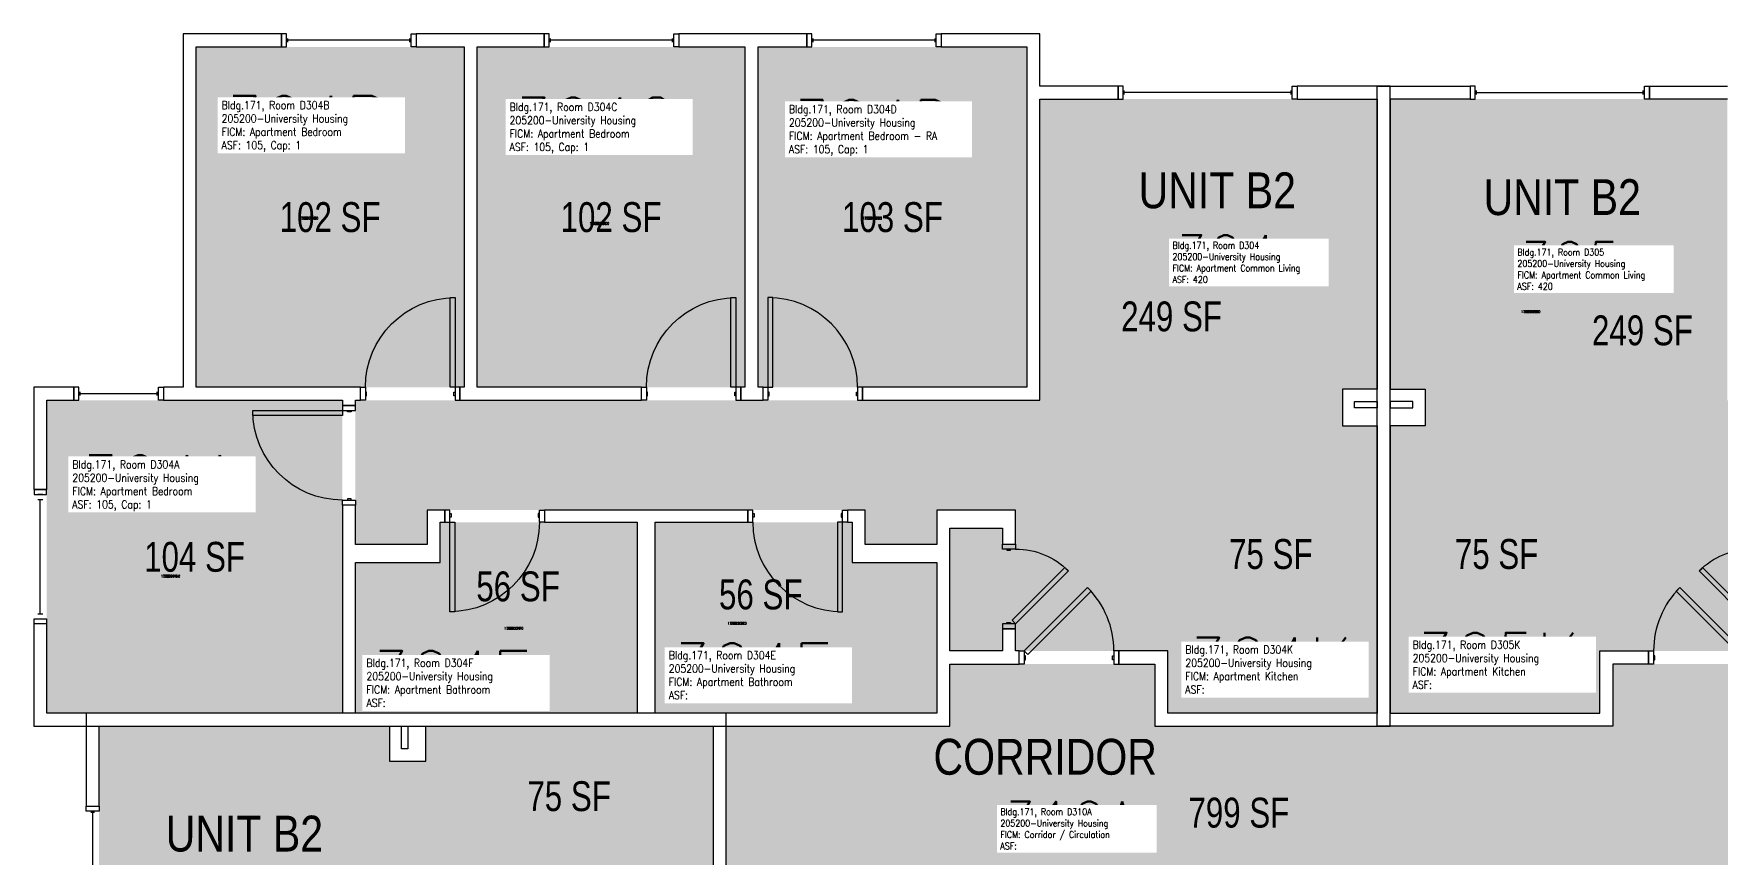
# Model space of a CAD drawing. Header units: inches. Extents: x -102 to 1651, y 245 to 1632.
# Drawn here: x -102 to 576, y 1301 to 1632 of the extents above; entities that cross this region are included whole.
import ezdxf
from ezdxf.enums import TextEntityAlignment as Align

# ---------------------------------------------------------------- set-up
doc = ezdxf.new("R2010")
doc.units = ezdxf.units.IN
doc.header["$LTSCALE"] = 48
doc.header["$MEASUREMENT"] = 0
for name, color, linetype in [('A-AREA-IDEN', 1, 'Continuous'), ('A-DOOR', 2, 'Continuous'), ('A-GLAZ', 1, 'Continuous'), ('A-IDEN-RNUM', 7, 'Continuous'), ('A-IDEN-SNUM', 4, 'Continuous'), ('A-IDEN-VNUM', 4, 'Continuous'), ('A-WALL', 5, 'Continuous'), ('AREA-TEXT', 3, 'Continuous'), ('Rooms-Category-Color', 7, 'Continuous'), ('Rooms-College-Color', 7, 'Continuous'), ('Rooms-Department-Color', 7, 'Continuous'), ('Rooms-Division-Color', 7, 'Continuous'), ('Rooms-Information', 7, 'Continuous')]:
    doc.layers.add(name, color=color, linetype=linetype)
doc.styles.add('AREA', font='arial.ttf', dxfattribs={"width": 0.75, "height": 12})
doc.styles.add('ROOMSNUMBER', font='txt.shx', dxfattribs={"height": 0.03})
doc.styles.add('ROOMVNUMBER', font='simplex.shx', dxfattribs={"width": 0.85})
doc.styles.get("Standard").update_dxf_attribs({"font": 'ARIALN.TTF'})

msp = doc.modelspace()

# ---------------------------------------------------------------- hatches: boundary and pattern name
h = msp.add_hatch()
h.set_pattern_fill('ANSI31', color=256, style=0)
h.set_pattern_definition([(45, (-160.85672, 2004.84335), (-0.088388348, 0.088388348), [])])
h.paths.add_polyline_path([(170.61, 1420.89), (229.35, 1420.89), (229.35, 1411.68), (170.61, 1411.68)], flags=9)
at = {"layer": 'Rooms-Category-Color', "true_color": 0x728ef3}
for points in [[(-36.38, 1489.95), (-36.38, 1626.7), (71.25, 1626.7), (71.25, 1489.95)], [(76.5, 1626.7), (76.5, 1489.95), (184.12, 1489.95), (184.12, 1626.7)], [(297.37, 1626.7), (189.37, 1626.7), (189.37, 1489.95), (297.37, 1489.95)], [(438.11, 1489.13), (353.96, 1489.13), (353.96, 1384), (292.84, 1384), (292.84, 1392.95), (287.59, 1392.95), (287.59, 1384), (266.39, 1384), (266.39, 1433.38), (287.59, 1433.38), (287.59, 1426.95), (292.84, 1426.95), (292.84, 1440.63), (261.14, 1440.63), (261.14, 1426.75), (232.39, 1426.75), (232.39, 1440.63), (56.36, 1440.63), (56.36, 1426.75), (27.61, 1426.75), (27.61, 1484.75), (302.61, 1484.75), (302.61, 1605.75), (438.11, 1605.75)], [(443.36, 1489.13), (527.5, 1489.13), (527.5, 1384), (588.62, 1384), (588.62, 1392.95), (593.87, 1392.95), (593.87, 1384), (615.07, 1384), (615.07, 1433.38), (593.87, 1433.38), (593.87, 1426.95), (588.62, 1426.95), (588.62, 1440.63), (620.32, 1440.63), (620.32, 1426.75), (649.07, 1426.75), (649.07, 1440.63), (825.11, 1440.63), (825.11, 1426.75), (853.86, 1426.75), (853.86, 1484.75), (578.86, 1484.75), (578.86, 1605.75), (443.36, 1605.75)], [(353.96, 1359), (353.96, 1489.13), (424.11, 1489.13), (424.11, 1474.5), (438.11, 1474.5), (438.11, 1359)], [(527.5, 1359), (527.5, 1489.13), (457.36, 1489.13), (457.36, 1474.5), (443.36, 1474.5), (443.36, 1359)], [(-96.38, 1358.95), (-96.38, 1484.7), (22.37, 1484.7), (22.37, 1358.95)], [(27.62, 1358.95), (27.62, 1419.45), (61.62, 1419.45), (61.62, 1435.7), (140.77, 1435.7), (140.77, 1358.95)], [(148.02, 1358.95), (148.02, 1435.7), (227.16, 1435.7), (227.16, 1419.45), (261.16, 1419.45), (261.16, 1358.95)], [(41.23, 1353.75), (41.23, 1269.61), (146.65, 1269.49), (146.65, 1208.36), (137.41, 1208.48), (137.41, 1203.23), (146.36, 1203.23), (146.36, 1182.03), (96.98, 1182.03), (96.98, 1203.23), (103.41, 1203.23), (103.41, 1208.48), (89.73, 1208.48), (89.73, 1176.78), (103.61, 1176.78), (103.61, 1147.66), (89.73, 1147.85), (89.73, 972.19), (103.61, 972), (103.61, 943.25), (45.61, 943.25), (45.61, 1218.25), (-75.39, 1218.25), (-75.39, 1353.75)], [(171.36, 1269.61), (41.23, 1269.61), (41.23, 1339.75), (55.86, 1339.75), (55.86, 1353.75), (171.36, 1353.75)]]:
    msp.add_hatch(color=171, dxfattribs=at).paths.add_polyline_path(points)
at = {"layer": 'Rooms-Category-Color', "true_color": 0xadadad}
msp.add_hatch(color=253, dxfattribs=at).paths.add_polyline_path([(977.88, 1269.75), (977.88, 1273.75), (989.63, 1273.75), (989.63, 1275.75), (993.75, 1275.75), (992, 1347.75), (989.63, 1347.75), (989.63, 1349.75), (977.88, 1349.75), (977.88, 1353.75), (615.09, 1353.75), (615.09, 1378.75), (532.77, 1378.75), (532.77, 1353.75), (348.73, 1353.75), (348.73, 1378.75), (266.41, 1378.75), (266.41, 1353.75), (176.62, 1353.75), (176.62, 1264.36), (151.63, 1264.36), (151.63, 1182.03), (176.62, 1182.03), (176.62, 594.37), (236.63, 594.37), (236.63, 985.16), (261.63, 985.16), (261.63, 1067.48), (236.63, 1067.48), (236, 1270.38), (381, 1270.38), (381, 1248.88), (526.58, 1248.87), (526.58, 1248.75), (568.58, 1248.75), (568.58, 1269.75), (654.53, 1269.75), (654.53, 1293.75), (900.22, 1293.75), (900.22, 1269.75)])
at = {"layer": 'Rooms-College-Color', "true_color": 0xadadad}
for points in [[(-36.38, 1489.95), (-36.38, 1626.7), (71.25, 1626.7), (71.25, 1489.95)], [(76.5, 1626.7), (76.5, 1489.95), (184.12, 1489.95), (184.12, 1626.7)], [(297.37, 1626.7), (189.37, 1626.7), (189.37, 1489.95), (297.37, 1489.95)], [(438.11, 1489.13), (353.96, 1489.13), (353.96, 1384), (292.84, 1384), (292.84, 1392.95), (287.59, 1392.95), (287.59, 1384), (266.39, 1384), (266.39, 1433.38), (287.59, 1433.38), (287.59, 1426.95), (292.84, 1426.95), (292.84, 1440.63), (261.14, 1440.63), (261.14, 1426.75), (232.39, 1426.75), (232.39, 1440.63), (56.36, 1440.63), (56.36, 1426.75), (27.61, 1426.75), (27.61, 1484.75), (302.61, 1484.75), (302.61, 1605.75), (438.11, 1605.75)], [(443.36, 1489.13), (527.5, 1489.13), (527.5, 1384), (588.62, 1384), (588.62, 1392.95), (593.87, 1392.95), (593.87, 1384), (615.07, 1384), (615.07, 1433.38), (593.87, 1433.38), (593.87, 1426.95), (588.62, 1426.95), (588.62, 1440.63), (620.32, 1440.63), (620.32, 1426.75), (649.07, 1426.75), (649.07, 1440.63), (825.11, 1440.63), (825.11, 1426.75), (853.86, 1426.75), (853.86, 1484.75), (578.86, 1484.75), (578.86, 1605.75), (443.36, 1605.75)], [(353.96, 1359), (353.96, 1489.13), (424.11, 1489.13), (424.11, 1474.5), (438.11, 1474.5), (438.11, 1359)], [(527.5, 1359), (527.5, 1489.13), (457.36, 1489.13), (457.36, 1474.5), (443.36, 1474.5), (443.36, 1359)], [(-96.38, 1358.95), (-96.38, 1484.7), (22.37, 1484.7), (22.37, 1358.95)], [(27.62, 1358.95), (27.62, 1419.45), (61.62, 1419.45), (61.62, 1435.7), (140.77, 1435.7), (140.77, 1358.95)], [(148.02, 1358.95), (148.02, 1435.7), (227.16, 1435.7), (227.16, 1419.45), (261.16, 1419.45), (261.16, 1358.95)], [(977.88, 1269.75), (977.88, 1273.75), (989.63, 1273.75), (989.63, 1275.75), (993.75, 1275.75), (992, 1347.75), (989.63, 1347.75), (989.63, 1349.75), (977.88, 1349.75), (977.88, 1353.75), (615.09, 1353.75), (615.09, 1378.75), (532.77, 1378.75), (532.77, 1353.75), (348.73, 1353.75), (348.73, 1378.75), (266.41, 1378.75), (266.41, 1353.75), (176.62, 1353.75), (176.62, 1264.36), (151.63, 1264.36), (151.63, 1182.03), (176.62, 1182.03), (176.62, 594.37), (236.63, 594.37), (236.63, 985.16), (261.63, 985.16), (261.63, 1067.48), (236.63, 1067.48), (236, 1270.38), (381, 1270.38), (381, 1248.88), (526.58, 1248.87), (526.58, 1248.75), (568.58, 1248.75), (568.58, 1269.75), (654.53, 1269.75), (654.53, 1293.75), (900.22, 1293.75), (900.22, 1269.75)], [(41.23, 1353.75), (41.23, 1269.61), (146.65, 1269.49), (146.65, 1208.36), (137.41, 1208.48), (137.41, 1203.23), (146.36, 1203.23), (146.36, 1182.03), (96.98, 1182.03), (96.98, 1203.23), (103.41, 1203.23), (103.41, 1208.48), (89.73, 1208.48), (89.73, 1176.78), (103.61, 1176.78), (103.61, 1147.66), (89.73, 1147.85), (89.73, 972.19), (103.61, 972), (103.61, 943.25), (45.61, 943.25), (45.61, 1218.25), (-75.39, 1218.25), (-75.39, 1353.75)], [(171.36, 1269.61), (41.23, 1269.61), (41.23, 1339.75), (55.86, 1339.75), (55.86, 1353.75), (171.36, 1353.75)]]:
    msp.add_hatch(color=253, dxfattribs=at).paths.add_polyline_path(points)
at = {"layer": 'Rooms-Department-Color', "true_color": 0x604aed}
for points in [[(-36.38, 1489.95), (-36.38, 1626.7), (71.25, 1626.7), (71.25, 1489.95)], [(76.5, 1626.7), (76.5, 1489.95), (184.12, 1489.95), (184.12, 1626.7)], [(297.37, 1626.7), (189.37, 1626.7), (189.37, 1489.95), (297.37, 1489.95)], [(438.11, 1489.13), (353.96, 1489.13), (353.96, 1384), (292.84, 1384), (292.84, 1392.95), (287.59, 1392.95), (287.59, 1384), (266.39, 1384), (266.39, 1433.38), (287.59, 1433.38), (287.59, 1426.95), (292.84, 1426.95), (292.84, 1440.63), (261.14, 1440.63), (261.14, 1426.75), (232.39, 1426.75), (232.39, 1440.63), (56.36, 1440.63), (56.36, 1426.75), (27.61, 1426.75), (27.61, 1484.75), (302.61, 1484.75), (302.61, 1605.75), (438.11, 1605.75)], [(443.36, 1489.13), (527.5, 1489.13), (527.5, 1384), (588.62, 1384), (588.62, 1392.95), (593.87, 1392.95), (593.87, 1384), (615.07, 1384), (615.07, 1433.38), (593.87, 1433.38), (593.87, 1426.95), (588.62, 1426.95), (588.62, 1440.63), (620.32, 1440.63), (620.32, 1426.75), (649.07, 1426.75), (649.07, 1440.63), (825.11, 1440.63), (825.11, 1426.75), (853.86, 1426.75), (853.86, 1484.75), (578.86, 1484.75), (578.86, 1605.75), (443.36, 1605.75)], [(353.96, 1359), (353.96, 1489.13), (424.11, 1489.13), (424.11, 1474.5), (438.11, 1474.5), (438.11, 1359)], [(527.5, 1359), (527.5, 1489.13), (457.36, 1489.13), (457.36, 1474.5), (443.36, 1474.5), (443.36, 1359)], [(-96.38, 1358.95), (-96.38, 1484.7), (22.37, 1484.7), (22.37, 1358.95)], [(27.62, 1358.95), (27.62, 1419.45), (61.62, 1419.45), (61.62, 1435.7), (140.77, 1435.7), (140.77, 1358.95)], [(148.02, 1358.95), (148.02, 1435.7), (227.16, 1435.7), (227.16, 1419.45), (261.16, 1419.45), (261.16, 1358.95)], [(41.23, 1353.75), (41.23, 1269.61), (146.65, 1269.49), (146.65, 1208.36), (137.41, 1208.48), (137.41, 1203.23), (146.36, 1203.23), (146.36, 1182.03), (96.98, 1182.03), (96.98, 1203.23), (103.41, 1203.23), (103.41, 1208.48), (89.73, 1208.48), (89.73, 1176.78), (103.61, 1176.78), (103.61, 1147.66), (89.73, 1147.85), (89.73, 972.19), (103.61, 972), (103.61, 943.25), (45.61, 943.25), (45.61, 1218.25), (-75.39, 1218.25), (-75.39, 1353.75)], [(171.36, 1269.61), (41.23, 1269.61), (41.23, 1339.75), (55.86, 1339.75), (55.86, 1353.75), (171.36, 1353.75)]]:
    msp.add_hatch(color=173, dxfattribs=at).paths.add_polyline_path(points)
at = {"layer": 'Rooms-Department-Color', "true_color": 0xacacac}
msp.add_hatch(color=253, dxfattribs=at).paths.add_polyline_path([(977.88, 1269.75), (977.88, 1273.75), (989.63, 1273.75), (989.63, 1275.75), (993.75, 1275.75), (992, 1347.75), (989.63, 1347.75), (989.63, 1349.75), (977.88, 1349.75), (977.88, 1353.75), (615.09, 1353.75), (615.09, 1378.75), (532.77, 1378.75), (532.77, 1353.75), (348.73, 1353.75), (348.73, 1378.75), (266.41, 1378.75), (266.41, 1353.75), (176.62, 1353.75), (176.62, 1264.36), (151.63, 1264.36), (151.63, 1182.03), (176.62, 1182.03), (176.62, 594.37), (236.63, 594.37), (236.63, 985.16), (261.63, 985.16), (261.63, 1067.48), (236.63, 1067.48), (236, 1270.38), (381, 1270.38), (381, 1248.88), (526.58, 1248.87), (526.58, 1248.75), (568.58, 1248.75), (568.58, 1269.75), (654.53, 1269.75), (654.53, 1293.75), (900.22, 1293.75), (900.22, 1269.75)])
at = {"layer": 'Rooms-Division-Color', "true_color": 0x604aed}
for points in [[(-36.38, 1489.95), (-36.38, 1626.7), (71.25, 1626.7), (71.25, 1489.95)], [(76.5, 1626.7), (76.5, 1489.95), (184.12, 1489.95), (184.12, 1626.7)], [(297.37, 1626.7), (189.37, 1626.7), (189.37, 1489.95), (297.37, 1489.95)], [(438.11, 1489.13), (353.96, 1489.13), (353.96, 1384), (292.84, 1384), (292.84, 1392.95), (287.59, 1392.95), (287.59, 1384), (266.39, 1384), (266.39, 1433.38), (287.59, 1433.38), (287.59, 1426.95), (292.84, 1426.95), (292.84, 1440.63), (261.14, 1440.63), (261.14, 1426.75), (232.39, 1426.75), (232.39, 1440.63), (56.36, 1440.63), (56.36, 1426.75), (27.61, 1426.75), (27.61, 1484.75), (302.61, 1484.75), (302.61, 1605.75), (438.11, 1605.75)], [(443.36, 1489.13), (527.5, 1489.13), (527.5, 1384), (588.62, 1384), (588.62, 1392.95), (593.87, 1392.95), (593.87, 1384), (615.07, 1384), (615.07, 1433.38), (593.87, 1433.38), (593.87, 1426.95), (588.62, 1426.95), (588.62, 1440.63), (620.32, 1440.63), (620.32, 1426.75), (649.07, 1426.75), (649.07, 1440.63), (825.11, 1440.63), (825.11, 1426.75), (853.86, 1426.75), (853.86, 1484.75), (578.86, 1484.75), (578.86, 1605.75), (443.36, 1605.75)], [(353.96, 1359), (353.96, 1489.13), (424.11, 1489.13), (424.11, 1474.5), (438.11, 1474.5), (438.11, 1359)], [(527.5, 1359), (527.5, 1489.13), (457.36, 1489.13), (457.36, 1474.5), (443.36, 1474.5), (443.36, 1359)], [(-96.38, 1358.95), (-96.38, 1484.7), (22.37, 1484.7), (22.37, 1358.95)], [(27.62, 1358.95), (27.62, 1419.45), (61.62, 1419.45), (61.62, 1435.7), (140.77, 1435.7), (140.77, 1358.95)], [(148.02, 1358.95), (148.02, 1435.7), (227.16, 1435.7), (227.16, 1419.45), (261.16, 1419.45), (261.16, 1358.95)], [(41.23, 1353.75), (41.23, 1269.61), (146.65, 1269.49), (146.65, 1208.36), (137.41, 1208.48), (137.41, 1203.23), (146.36, 1203.23), (146.36, 1182.03), (96.98, 1182.03), (96.98, 1203.23), (103.41, 1203.23), (103.41, 1208.48), (89.73, 1208.48), (89.73, 1176.78), (103.61, 1176.78), (103.61, 1147.66), (89.73, 1147.85), (89.73, 972.19), (103.61, 972), (103.61, 943.25), (45.61, 943.25), (45.61, 1218.25), (-75.39, 1218.25), (-75.39, 1353.75)], [(171.36, 1269.61), (41.23, 1269.61), (41.23, 1339.75), (55.86, 1339.75), (55.86, 1353.75), (171.36, 1353.75)]]:
    msp.add_hatch(color=173, dxfattribs=at).paths.add_polyline_path(points)
at = {"layer": 'Rooms-Division-Color', "true_color": 0xadadad}
msp.add_hatch(color=253, dxfattribs=at).paths.add_polyline_path([(977.88, 1269.75), (977.88, 1273.75), (989.63, 1273.75), (989.63, 1275.75), (993.75, 1275.75), (992, 1347.75), (989.63, 1347.75), (989.63, 1349.75), (977.88, 1349.75), (977.88, 1353.75), (615.09, 1353.75), (615.09, 1378.75), (532.77, 1378.75), (532.77, 1353.75), (348.73, 1353.75), (348.73, 1378.75), (266.41, 1378.75), (266.41, 1353.75), (176.62, 1353.75), (176.62, 1264.36), (151.63, 1264.36), (151.63, 1182.03), (176.62, 1182.03), (176.62, 594.37), (236.63, 594.37), (236.63, 985.16), (261.63, 985.16), (261.63, 1067.48), (236.63, 1067.48), (236, 1270.38), (381, 1270.38), (381, 1248.88), (526.58, 1248.87), (526.58, 1248.75), (568.58, 1248.75), (568.58, 1269.75), (654.53, 1269.75), (654.53, 1293.75), (900.22, 1293.75), (900.22, 1269.75)])

# ---------------------------------------------------------------- linework, layer by layer
at = {"layer": 'A-DOOR'}
for points in [[(67.62, 1490), (65.62, 1490), (65.62, 1526), (67.62, 1526)], [(180.5, 1490), (178.5, 1490), (178.5, 1526), (180.5, 1526)], [(193.37, 1490), (195.37, 1490), (195.37, 1526), (193.37, 1526)], [(31.62, 1484.75), (29.62, 1484.75), (29.62, 1490), (31.62, 1490)], [(31.62, 1486.5), (32.12, 1486.5), (32.12, 1488), (31.62, 1488)], [(67.62, 1486.5), (67.12, 1486.5), (67.12, 1488), (67.62, 1488)], [(67.62, 1484.75), (69.62, 1484.75), (69.62, 1490), (67.62, 1490)], [(144.5, 1484.75), (142.5, 1484.75), (142.5, 1490), (144.5, 1490)], [(144.5, 1486.5), (145, 1486.5), (145, 1488), (144.5, 1488)], [(180.5, 1486.5), (180, 1486.5), (180, 1488), (180.5, 1488)], [(180.5, 1484.75), (182.5, 1484.75), (182.5, 1490), (180.5, 1490)], [(193.37, 1484.75), (191.37, 1484.75), (191.37, 1490), (193.37, 1490)], [(193.37, 1486.5), (193.87, 1486.5), (193.87, 1488), (193.37, 1488)], [(229.37, 1486.5), (228.87, 1486.5), (228.87, 1488), (229.37, 1488)], [(229.37, 1484.75), (231.37, 1484.75), (231.37, 1490), (229.37, 1490)], [(22.37, 1480.63), (22.37, 1478.63), (-13.63, 1478.63), (-13.63, 1480.63)], [(27.62, 1480.63), (27.62, 1482.63), (22.37, 1482.63), (22.37, 1480.63)], [(25.87, 1480.63), (25.87, 1480.13), (24.37, 1480.13), (24.37, 1480.63)], [(27.62, 1444.63), (27.62, 1442.63), (22.37, 1442.63), (22.37, 1444.63)], [(25.87, 1444.63), (25.87, 1445.13), (24.37, 1445.13), (24.37, 1444.63)], [(65.52, 1440.63), (63.52, 1440.63), (63.52, 1435.75), (65.52, 1435.75)], [(65.52, 1439.25), (66.02, 1439.25), (66.02, 1437.75), (65.52, 1437.75)], [(101.52, 1439.25), (101.02, 1439.25), (101.02, 1437.75), (101.52, 1437.75)], [(101.52, 1440.63), (103.52, 1440.63), (103.52, 1435.75), (101.52, 1435.75)], [(187.27, 1440.63), (185.27, 1440.63), (185.27, 1435.75), (187.27, 1435.75)], [(187.27, 1439.25), (187.77, 1439.25), (187.77, 1437.75), (187.27, 1437.75)], [(223.27, 1439.25), (222.77, 1439.25), (222.77, 1437.75), (223.27, 1437.75)], [(223.27, 1440.63), (225.27, 1440.63), (225.27, 1435.75), (223.27, 1435.75)], [(65.52, 1435.75), (67.52, 1435.75), (67.52, 1399.75), (65.52, 1399.75)], [(223.27, 1435.75), (221.27, 1435.75), (221.27, 1399.75), (223.27, 1399.75)], [(287.61, 1424.95), (287.61, 1426.95), (292.86, 1426.95), (292.86, 1424.95)], [(289.36, 1424.95), (289.36, 1424.45), (290.86, 1424.45), (290.86, 1424.95)], [(292.86, 1394.95), (291.44, 1396.36), (312.66, 1417.58), (314.07, 1416.16)], [(588.64, 1394.95), (590.06, 1396.36), (568.84, 1417.58), (567.43, 1416.16)], [(296.34, 1384), (297.76, 1382.59), (323.21, 1408.04), (321.8, 1409.46)], [(585.16, 1384), (583.74, 1382.59), (558.29, 1408.04), (559.7, 1409.46)], [(287.61, 1394.95), (287.61, 1392.95), (292.86, 1392.95), (292.86, 1394.95)], [(289.36, 1394.95), (289.36, 1395.45), (290.86, 1395.45), (290.86, 1394.95)], [(296.34, 1378.75), (294.34, 1378.75), (294.34, 1384), (296.34, 1384)], [(332.34, 1378.75), (334.34, 1378.75), (334.34, 1384), (332.34, 1384)], [(549.16, 1378.75), (547.16, 1378.75), (547.16, 1384), (549.16, 1384)], [(296.34, 1380.5), (296.84, 1380.5), (296.84, 1382), (296.34, 1382)], [(332.34, 1380.5), (331.84, 1380.5), (331.84, 1382), (332.34, 1382)], [(549.16, 1380.5), (549.66, 1380.5), (549.66, 1382), (549.16, 1382)]]:
    msp.add_lwpolyline(points, close=True, dxfattribs=at)
at = {"layer": 'A-DOOR', "extrusion": (0, 0, -1)}
for centre, radius, start, end in [((-67.62, 1490), 36, 0, 90), ((-180.5, 1490), 36, 0, 90), ((-22.37, 1480.63), 36, 270, 0), ((-65.52, 1435.75), 36, 180, 270), ((-292.86, 1394.95), 30, 90, 135), ((-588.64, 1394.95), 30, 45, 90)]:
    msp.add_arc(centre, radius, start, end, dxfattribs=at)
at = {"layer": 'A-DOOR'}
for centre, start, end in [((193.37, 1490), 0, 90), ((223.27, 1435.75), 180, 270), ((296.34, 1384), 0, 45), ((585.16, 1384), 135, 180)]:
    msp.add_arc(centre, 36, start, end, dxfattribs=at)
at = {"layer": 'A-GLAZ'}
for p, q in [((0.47, 1628.63), (0.47, 1630.13)), ((49.47, 1629.38), (0.47, 1629.38)), ((49.47, 1628.63), (49.47, 1630.13)), ((106, 1628.63), (106, 1630.13)), ((155, 1629.38), (106, 1629.38)), ((155, 1628.63), (155, 1630.13)), ((211.47, 1628.63), (211.47, 1630.13)), ((260.47, 1629.38), (211.47, 1629.38)), ((260.47, 1628.63), (260.47, 1630.13)), ((336.51, 1607.63), (336.51, 1609.13)), ((403.51, 1608.38), (336.51, 1608.38)), ((403.51, 1607.63), (403.51, 1609.13)), ((477.99, 1607.63), (477.99, 1609.13)), ((477.99, 1608.38), (544.99, 1608.38)), ((544.99, 1607.63), (544.99, 1609.13)), ((-82.99, 1486.63), (-82.99, 1488.13)), ((-51.99, 1487.38), (-82.99, 1487.38)), ((-51.99, 1486.63), (-51.99, 1488.13)), ((-96.5, 1448.87), (-101.5, 1448.87)), ((-101.5, 1448.87), (-101.5, 1446.87)), ((-101.5, 1446.87), (-96.5, 1446.87)), ((-98, 1446.87), (-100, 1446.87)), ((-100, 1444.87), (-98, 1444.87)), ((-99, 1398.87), (-99, 1444.87)), ((-96.5, 1446.87), (-96.5, 1448.87)), ((-101.5, 1396.87), (-96.5, 1396.87)), ((-101.5, 1394.87), (-101.5, 1396.87)), ((-100, 1398.87), (-98, 1398.87)), ((-100, 1396.87), (-98, 1396.87)), ((-96.5, 1396.87), (-96.5, 1394.87)), ((-96.5, 1394.87), (-101.5, 1394.87)), ((-77.25, 1319.13), (-78.75, 1319.13)), ((-78, 1319.13), (-78, 1252.13))]:
    msp.add_line(p, q, dxfattribs=at)
for points in [[(-0.03, 1632), (-2.03, 1632), (-2.03, 1626.75), (-0.03, 1626.75)], [(49.97, 1632), (51.97, 1632), (51.97, 1626.75), (49.97, 1626.75)], [(105.5, 1632), (103.5, 1632), (103.5, 1626.75), (105.5, 1626.75)], [(155.5, 1632), (157.5, 1632), (157.5, 1626.75), (155.5, 1626.75)], [(210.97, 1632), (208.97, 1632), (208.97, 1626.75), (210.97, 1626.75)], [(260.97, 1632), (262.97, 1632), (262.97, 1626.75), (260.97, 1626.75)], [(336.01, 1611), (334.01, 1611), (334.01, 1605.75), (336.01, 1605.75)], [(404.01, 1611), (406.01, 1611), (406.01, 1605.75), (404.01, 1605.75)], [(477.49, 1611), (475.49, 1611), (475.49, 1605.75), (477.49, 1605.75)], [(545.49, 1611), (547.49, 1611), (547.49, 1605.75), (545.49, 1605.75)], [(-83.49, 1490), (-85.49, 1490), (-85.49, 1484.75), (-83.49, 1484.75)], [(-51.49, 1490), (-49.49, 1490), (-49.49, 1484.75), (-51.49, 1484.75)], [(-80.62, 1319.63), (-80.62, 1321.63), (-75.37, 1321.63), (-75.37, 1319.63)]]:
    msp.add_lwpolyline(points, close=True, dxfattribs=at)
at = {"layer": 'A-WALL'}
for p, q in [((-41.63, 1632), (-41.63, 1490)), ((-2.03, 1632), (-41.63, 1632)), ((-2.03, 1626.75), (-2.03, 1632)), ((51.97, 1632), (51.97, 1626.75)), ((103.5, 1632), (51.97, 1632)), ((103.5, 1626.75), (103.5, 1632)), ((208.97, 1632), (157.5, 1632)), ((157.5, 1632), (157.5, 1626.75)), ((208.97, 1626.75), (208.97, 1632)), ((302.62, 1632), (262.97, 1632)), ((262.97, 1632), (262.97, 1626.75)), ((302.62, 1611), (302.62, 1632)), ((-36.38, 1490), (-36.38, 1626.75)), ((-36.38, 1626.75), (-2.03, 1626.75)), ((51.97, 1626.75), (71.25, 1626.75)), ((71.25, 1626.75), (71.25, 1490)), ((76.5, 1490), (76.5, 1626.75)), ((76.5, 1626.75), (103.5, 1626.75)), ((157.5, 1626.75), (184.12, 1626.75)), ((184.12, 1626.75), (184.12, 1490)), ((189.37, 1626.75), (208.97, 1626.75)), ((189.37, 1490), (189.37, 1626.75)), ((262.97, 1626.75), (297.37, 1626.75)), ((297.37, 1626.75), (297.37, 1490)), ((334.01, 1611), (302.62, 1611)), ((334.01, 1605.75), (334.01, 1611)), ((443.37, 1611), (406.01, 1611)), ((406.01, 1611), (406.01, 1605.75)), ((438.12, 1611), (475.49, 1611)), ((438.12, 1353.75), (438.12, 1611)), ((443.37, 1353.75), (443.37, 1611)), ((475.49, 1611), (475.49, 1605.75)), ((547.49, 1611), (578.87, 1611)), ((547.49, 1605.75), (547.49, 1611)), ((302.62, 1484.75), (302.62, 1605.75)), ((302.62, 1605.75), (334.01, 1605.75)), ((406.01, 1605.75), (438.12, 1605.75)), ((438.12, 1605.75), (438.12, 1489.13)), ((475.49, 1605.75), (443.37, 1605.75)), ((443.37, 1605.75), (443.37, 1489.13)), ((578.87, 1605.75), (547.49, 1605.75)), ((-101.63, 1490), (-101.63, 1448.87)), ((-85.49, 1490), (-101.63, 1490)), ((-85.49, 1484.75), (-85.49, 1490)), ((-41.63, 1490), (-49.49, 1490)), ((-49.49, 1490), (-49.49, 1484.75)), ((29.62, 1490), (-36.38, 1490)), ((29.62, 1484.75), (29.62, 1490)), ((71.25, 1490), (69.62, 1490)), ((69.62, 1490), (69.62, 1484.75)), ((142.5, 1490), (76.5, 1490)), ((142.5, 1484.75), (142.5, 1490)), ((184.12, 1490), (182.5, 1490)), ((182.5, 1490), (182.5, 1484.75)), ((191.37, 1490), (189.37, 1490)), ((191.37, 1484.75), (191.37, 1490)), ((297.37, 1490), (231.37, 1490)), ((231.37, 1490), (231.37, 1484.75)), ((424.12, 1489.13), (424.12, 1474.5)), ((438.12, 1489.13), (424.12, 1489.13)), ((443.37, 1489.13), (457.37, 1489.13)), ((457.37, 1489.13), (457.37, 1474.5)), ((-96.38, 1448.87), (-96.38, 1484.75)), ((-96.38, 1484.75), (-85.49, 1484.75)), ((-49.49, 1484.75), (-41, 1484.75)), ((-41, 1484.75), (22.37, 1484.75)), ((22.37, 1484.75), (22.37, 1482.63)), ((22.37, 1482.63), (27.62, 1482.63)), ((27.62, 1484.75), (29.62, 1484.75)), ((27.62, 1482.63), (27.62, 1484.75)), ((69.62, 1484.75), (142.5, 1484.75)), ((182.5, 1484.75), (191.37, 1484.75)), ((231.37, 1484.75), (302.62, 1484.75)), ((429, 1481.75), (429, 1484.25)), ((429, 1484.25), (438.12, 1484.25)), ((438.12, 1481.75), (429, 1481.75)), ((438.12, 1484.25), (438.12, 1481.75)), ((443.37, 1484.25), (443.37, 1481.75)), ((452.5, 1484.25), (443.37, 1484.25)), ((443.37, 1481.75), (452.5, 1481.75)), ((452.5, 1481.75), (452.5, 1484.25)), ((424.12, 1474.5), (438.12, 1474.5)), ((438.12, 1474.5), (438.12, 1359)), ((443.37, 1474.5), (443.37, 1359)), ((457.37, 1474.5), (443.37, 1474.5)), ((-101.63, 1448.87), (-96.38, 1448.87)), ((27.62, 1442.63), (22.37, 1442.63)), ((22.37, 1442.63), (22.37, 1440)), ((22.37, 1440), (22.37, 1359)), ((27.62, 1440), (27.62, 1442.63)), ((27.62, 1426.75), (27.62, 1440)), ((63.52, 1440.63), (56.37, 1440.63)), ((56.37, 1440.63), (56.37, 1426.75)), ((63.52, 1435.75), (63.52, 1440.63)), ((185.27, 1440.63), (103.52, 1440.63)), ((103.52, 1440.63), (103.52, 1435.75)), ((185.27, 1435.75), (185.27, 1440.63)), ((232.41, 1440.63), (225.27, 1440.63)), ((225.27, 1440.63), (225.27, 1435.75)), ((232.41, 1426.75), (232.41, 1440.63)), ((292.86, 1440.63), (261.16, 1440.63)), ((261.16, 1440.63), (261.16, 1426.75)), ((292.86, 1426.95), (292.86, 1440.63)), ((61.62, 1435.75), (63.52, 1435.75)), ((61.62, 1419.5), (61.62, 1435.75)), ((103.52, 1435.75), (140.77, 1435.75)), ((140.77, 1435.75), (140.77, 1359)), ((148.02, 1435.75), (185.27, 1435.75)), ((148.02, 1359), (148.02, 1435.75)), ((225.27, 1435.75), (227.16, 1435.75)), ((227.16, 1435.75), (227.16, 1419.5)), ((266.41, 1433.38), (287.61, 1433.38)), ((266.41, 1384), (266.41, 1433.38)), ((287.61, 1433.38), (287.61, 1426.95)), ((56.37, 1426.75), (27.62, 1426.75)), ((261.16, 1426.75), (232.41, 1426.75)), ((287.61, 1426.95), (292.86, 1426.95)), ((27.62, 1359), (27.62, 1419.5)), ((27.62, 1419.5), (61.62, 1419.5)), ((227.16, 1419.5), (261.16, 1419.5)), ((261.16, 1419.5), (261.16, 1359)), ((-96.38, 1394.87), (-101.63, 1394.87)), ((-101.63, 1394.87), (-101.63, 1353.75)), ((-96.38, 1359), (-96.38, 1394.87)), ((292.86, 1392.95), (287.61, 1392.95)), ((287.61, 1392.95), (287.61, 1384)), ((292.86, 1384), (292.86, 1392.95)), ((287.61, 1384), (266.41, 1384)), ((294.34, 1384), (292.86, 1384)), ((294.34, 1378.75), (294.34, 1384)), ((353.98, 1384), (334.34, 1384)), ((334.34, 1384), (334.34, 1378.75)), ((353.98, 1359), (353.98, 1384)), ((527.52, 1384), (547.16, 1384)), ((527.52, 1359), (527.52, 1384)), ((547.16, 1384), (547.16, 1378.75)), ((266.41, 1378.75), (294.34, 1378.75)), ((266.41, 1353.75), (266.41, 1378.75)), ((334.34, 1378.75), (348.73, 1378.75)), ((348.73, 1378.75), (348.73, 1353.75)), ((547.16, 1378.75), (532.77, 1378.75)), ((532.77, 1378.75), (532.77, 1353.75)), ((-44.24, 1359), (-96.38, 1359)), ((22.37, 1359), (-96.38, 1359)), ((-80.62, 1359), (-80.62, 1321.63)), ((176.62, 1359), (-80.62, 1359)), ((140.77, 1359), (27.62, 1359)), ((261.16, 1359), (148.02, 1359)), ((176.62, 1264.36), (176.62, 1359)), ((438.12, 1359), (353.98, 1359)), ((443.37, 1359), (527.52, 1359)), ((-101.63, 1353.75), (-44.24, 1353.75)), ((-101.63, 1353.75), (27, 1353.75)), ((-75.37, 1321.63), (-75.37, 1353.75)), ((-75.37, 1353.75), (41.25, 1353.75)), ((27, 1353.75), (266.41, 1353.75)), ((41.25, 1353.75), (41.25, 1339.75)), ((46.13, 1353.75), (48.63, 1353.75)), ((46.13, 1344.62), (46.13, 1353.75)), ((48.63, 1353.75), (48.63, 1344.62)), ((55.88, 1353.75), (171.38, 1353.75)), ((55.88, 1339.75), (55.88, 1353.75)), ((171.38, 1353.75), (171.38, 1269.61)), ((348.73, 1353.75), (443.37, 1353.75)), ((532.77, 1353.75), (438.12, 1353.75)), ((48.63, 1344.62), (46.13, 1344.62)), ((41.25, 1339.75), (55.88, 1339.75)), ((-80.62, 1321.63), (-75.37, 1321.63))]:
    msp.add_line(p, q, dxfattribs=at)

# ---------------------------------------------------------------- texts
at = {"layer": 'A-AREA-IDEN'}
for s, p in [('UNIT B2', (373.87, 1561.88)), ('UNIT B2', (512.46, 1559.15)), ('CORRIDOR', (304.73, 1334.29)), ('UNIT B2', (-17, 1303.42))]:
    msp.add_text(s, height=14.4, dxfattribs=at).set_placement(p, align=Align.CENTER)
at = {"layer": 'A-IDEN-RNUM', "style": 'ROOMSNUMBER', "width": 0.85}
for s, p in [('0304-B0', (8.78, 1557.92)), ('0304-C0', (125.61, 1555.77)), ('0304-D0', (235.27, 1557.92)), ('0304-00', (377.29, 1539.8)), ('0305-00', (499.82, 1520.3)), ('0304-A0', (-46.69, 1414.08)), ('0304-F0', (91.22, 1393.07)), ('0304-E0', (180.96, 1395.1)), ('0304-K0', (382.32, 1378.46)), ('0305-K0', (473.65, 1380.38)), ('0310-A0', (308.6, 1313.96))]:
    msp.add_text(s, height=1, dxfattribs=at).set_placement(p, align=Align.MIDDLE_CENTER)
at = {"layer": 'A-IDEN-SNUM', "style": 'ROOMSNUMBER', "width": 0.85}
for s, p in [('1710D304B0', (8.78, 1557.92)), ('1710D304C0', (125.61, 1555.77)), ('1710D304D0', (235.27, 1557.92)), ('1710D30400', (377.29, 1539.8)), ('1710D30500', (499.82, 1520.3)), ('1710D304A0', (-46.69, 1414.08)), ('1710D304F0', (91.22, 1393.07)), ('1710D304E0', (180.96, 1395.1)), ('1710D304K0', (382.32, 1378.46)), ('1710D305K0', (473.65, 1380.38)), ('1710D310A0', (308.6, 1313.96))]:
    msp.add_text(s, height=1, dxfattribs=at).set_placement(p, align=Align.MIDDLE_CENTER)
at = {"layer": 'A-IDEN-VNUM', "style": 'ROOMVNUMBER', "width": 0.85}
for s, height, p in [('304B', 22.5, (7.56, 1595.8)), ('304C', 22.5, (123.7, 1595.07)), ('304D', 22.5, (235.47, 1594.17)), ('304', 19.2, (377.24, 1541.48)), ('305', 19.2, (515.44, 1538.75)), ('304A', 22.5, (-51.51, 1451.44)), ('305K', 22.5, (486.07, 1380.07)), ('304F', 22.5, (65.3, 1372.76)), ('304E', 22.5, (186.74, 1375.87)), ('304K', 22.5, (394.75, 1378.14)), ('310A', 19.2, (314.71, 1313.89))]:
    msp.add_text(s, height=height, dxfattribs=at).set_placement(p, align=Align.MIDDLE_CENTER)
at = {"layer": 'AREA-TEXT', "style": 'AREA', "width": 0.75}
for s, p in [('102 SF', (17.44, 1558.33)), ('102 SF', (130.31, 1558.33)), ('103 SF', (243.37, 1558.33)), ('249 SF', (355.51, 1518.43)), ('249 SF', (544.68, 1512.83)), ('104 SF', (-37, 1421.83)), ('75 SF', (395.37, 1422.96)), ('75 SF', (486.1, 1422.96)), ('56 SF', (92.96, 1409.95)), ('56 SF', (190.45, 1406.72)), ('75 SF', (113.46, 1325.66)), ('799 SF', (382.56, 1319.04))]:
    msp.add_text(s, height=12, dxfattribs=at).set_placement(p, align=Align.MIDDLE_CENTER)

# ---------------------------------------------------------------- next in the draw order: texts
at = {"layer": 'Rooms-Information', "attachment_point": 7, "style": 'ROOMVNUMBER', "bg_fill": 3, "box_fill_scale": 1.5, "bg_fill_color": 256, "bg_fill_true_color": 13158600, "bg_fill_transparency": 0}
for s, insert, char_height, width in [('Bldg.171, Room D304B^M^J205200-University Housing^M^JFICM: Apartment Bedroom^M^JASF: 105, Cap: 1', (-26.14, 1584.55), 3.2143, 72), ('Bldg.171, Room D304C^M^J205200-University Housing^M^JFICM: Apartment Bedroom^M^JASF: 105, Cap: 1', (89.54, 1583.82), 3.2143, 72), ('Bldg.171, Room D304D^M^J205200-University Housing^M^JFICM: Apartment Bedroom - RA^M^JASF: 105, Cap: 1', (201.77, 1582.92), 3.21429, 72), ('Bldg.171, Room D304^M^J205200-University Housing^M^JFICM: Apartment Common Living^M^JASF: 420', (355.87, 1531.88), 2.7429, 61.44), ('Bldg.171, Room D305^M^J205200-University Housing^M^JFICM: Apartment Common Living^M^JASF: 420', (494.46, 1529.15), 2.7429, 61.44), ('Bldg.171, Room D304A^M^J205200-University Housing^M^JFICM: Apartment Bedroom^M^JASF: 105, Cap: 1', (-86.12, 1440.19), 3.2143, 72), ('Bldg.171, Room D304E^M^J205200-University Housing^M^JFICM: Apartment Bathroom^M^JASF: ', (153.5, 1364.62), 3.2143, 72), ('Bldg.171, Room D304K^M^J205200-University Housing^M^JFICM: Apartment Kitchen^M^JASF: ', (361.05, 1366.89), 3.2143, 72), ('Bldg.171, Room D305K^M^J205200-University Housing^M^JFICM: Apartment Kitchen^M^JASF: ', (452.37, 1368.82), 3.2143, 72), ('Bldg.171, Room D304F^M^J205200-University Housing^M^JFICM: Apartment Bathroom^M^JASF: ', (32.06, 1361.51), 3.2143, 72), ('Bldg.171, Room D310A^M^J205200-University Housing^M^JFICM: Corridor / Circulation^M^JASF: ', (286.73, 1304.29), 2.7429, 61.44)]:
    msp.add_mtext(s, dxfattribs=dict(at, insert=insert, char_height=char_height, width=width))

doc.saveas('drawing.dxf')
